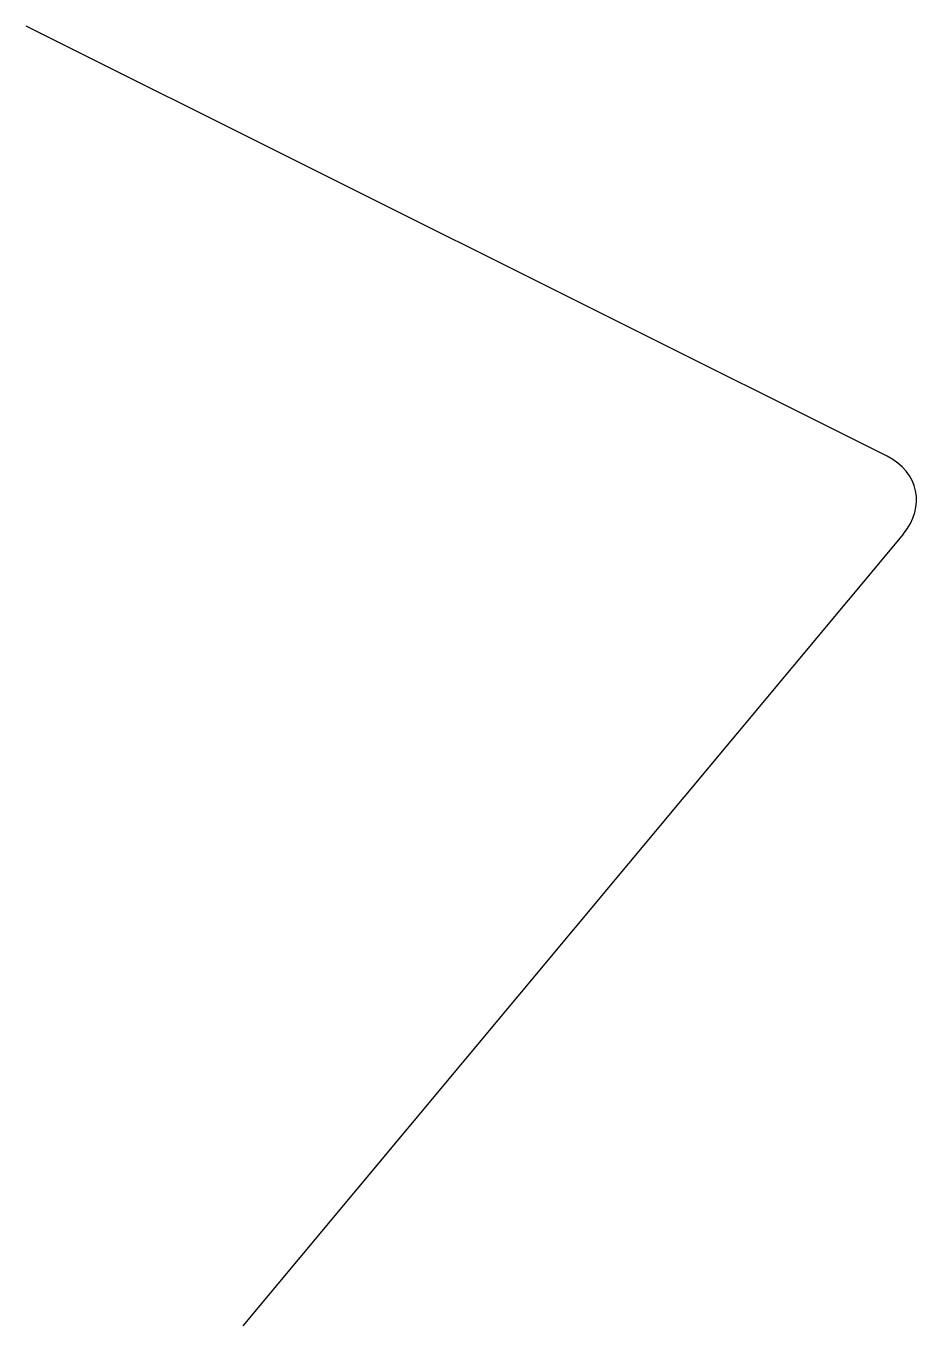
# Model space of a CAD drawing. Units: millimetres at full size, sheet at 1:100. Extents: x -15551 to -2844, y -15735 to 2633.
import ezdxf

# ---------------------------------------------------------------- set-up
doc = ezdxf.new("R2010")
doc.units = ezdxf.units.MM
doc.header["$LTSCALE"] = 100
doc.layers.add('0-0', color=7, linetype='Continuous')

msp = doc.modelspace()

# ---------------------------------------------------------------- linework, layer by layer
at = {"layer": '0-0'}
for p, q in [((-3392.6, -3446.5), (-15551, 2632.7)), ((-3163.3, -4542.9), (-12489.8, -15734.7))]:
    msp.add_line(p, q, dxfattribs=at)
msp.add_ellipse((-3970.1, -4139.5), major_axis=(-978.8, -204.7), ratio=0.792015, start_param=2.3561945, end_param=3.9269908, dxfattribs=at)

doc.saveas('drawing.dxf')
